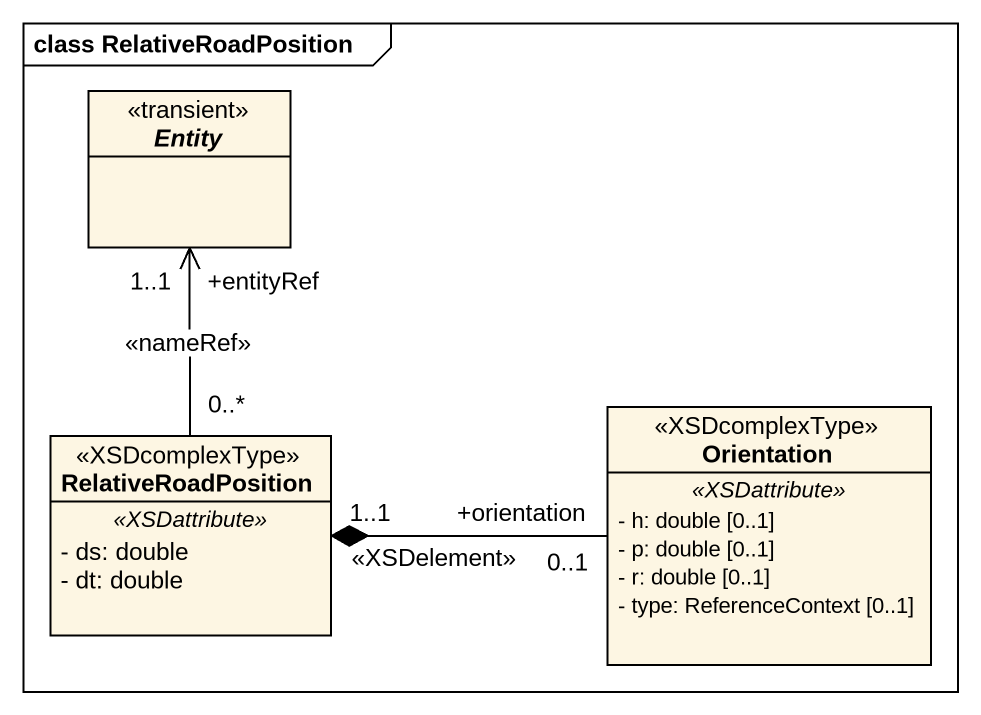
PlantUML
@startuml
mainframe class RelativeRoadPosition
hide circle
hide empty members
skinparam classAttributeIconSize 0
interface "Entity" as Entity_ <<transient>>
class RelativeRoadPosition <<XSDcomplexType>> {
  .. <<XSDattribute>> ..
  - ds: double
  - dt: double
}
class Orientation <<XSDcomplexType>> {
  .. <<XSDattribute>> ..
  - h: double [0..1]
  - p: double [0..1]
  - r: double [0..1]
  - type: ReferenceContext [0..1]
}
RelativeRoadPosition "0..*" -up-> "+entityRef\n1..1" Entity_ : <<nameRef>>
RelativeRoadPosition "1..1" *-right- "+orientation\n0..1" Orientation : <<XSDelement>>
@enduml
